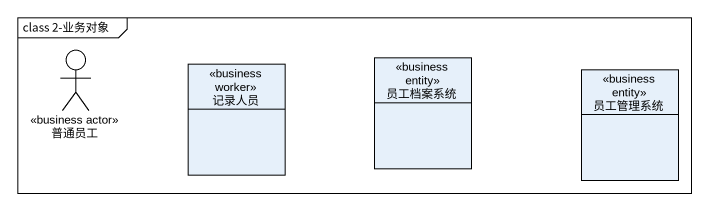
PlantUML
@startuml
mainframe class 2-业务对象
allowmixing
hide circle
hide empty members
actor 普通员工 <<business actor>>
class 记录人员 <<business worker>>
class 员工档案系统 <<business entity>>
class 员工管理系统 <<business entity>>
@enduml
